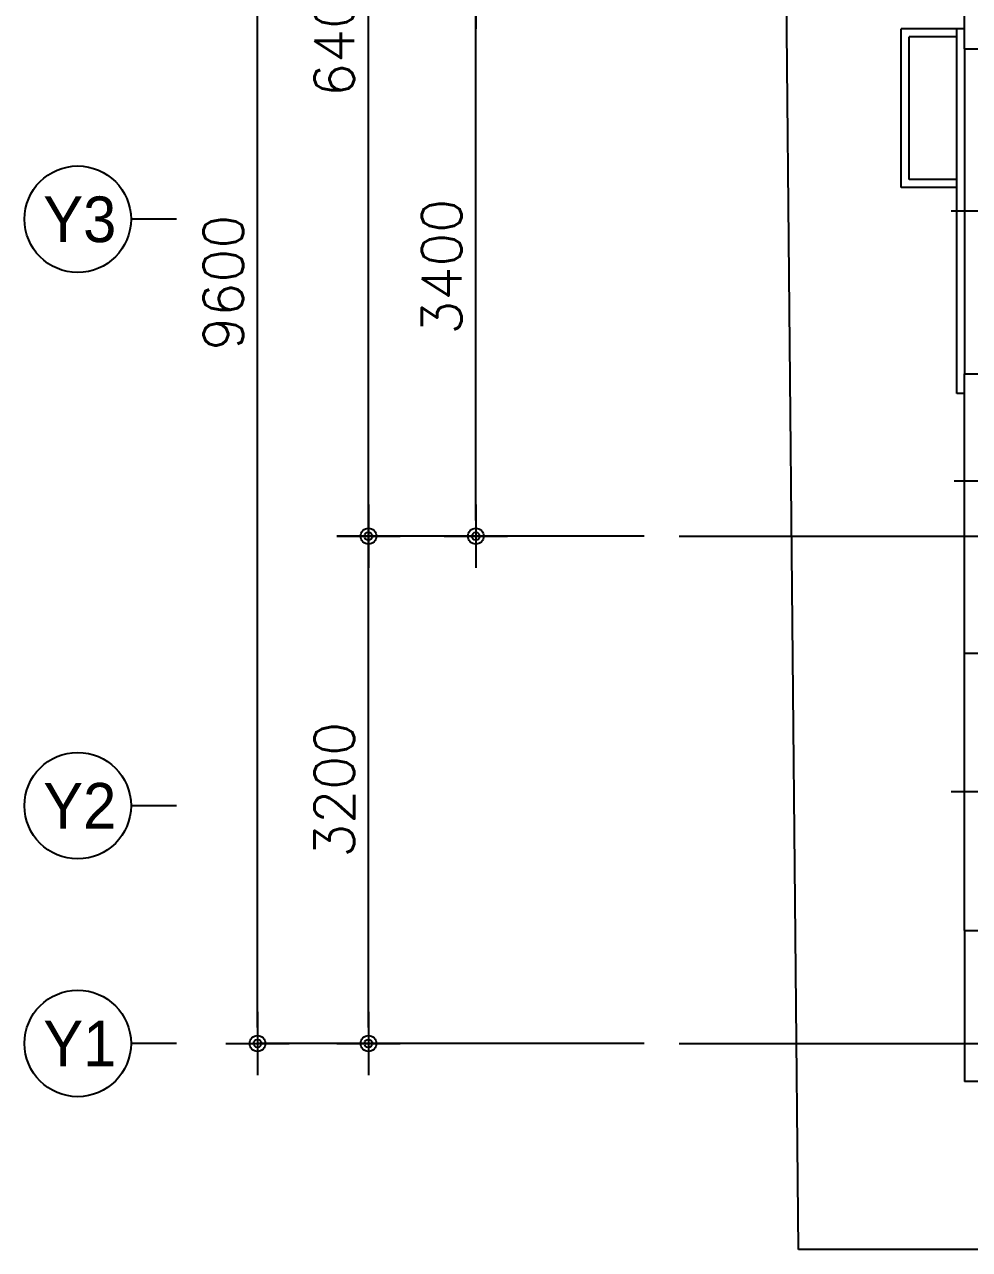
# Model space of a CAD drawing. Header units: millimetres. Extents: x 5537433 to 5830173, y -900794 to -778623.
# Drawn here: x 5662050 to 5668013, y -824454 to -816726 of the extents above; entities that cross this region are included whole.
import ezdxf
from ezdxf.enums import TextEntityAlignment as Align

# ---------------------------------------------------------------- set-up
doc = ezdxf.new("R2010")
doc.units = ezdxf.units.MM
doc.header["$LTSCALE"] = 100
doc.linetypes.add('CEN', pattern=[62, 60, -1, 0, -1])
doc.layers.get('0').update_dxf_attribs({"linetype": 'CONTINUOUS'})
doc.layers.get('DEFPOINTS').update_dxf_attribs({"linetype": 'CONTINUOUS'})
for name, color, linetype in [('60', 60, 'CONTINUOUS'), ('CEN', 1, 'CEN'), ('DIM', 7, 'CONTINUOUS'), ('ETC', 6, 'CONTINUOUS'), ('FIN', 9, 'CONTINUOUS'), ('WID', 4, 'CONTINUOUS')]:
    doc.layers.add(name, color=color, linetype=linetype)
doc.styles.add('2', font='')
doc.styles.add('GHS', font='ROMANS.shx', dxfattribs={"bigfont": 'GHS.shx'})
doc.styles.get('2').set_extended_font_data('HYtbrB')
doc.dimstyles.get("Standard").update_dxf_attribs({"dimtxt": 0.18, "dimasz": 0.18, "dimexe": 0.18, "dimexo": 0.0625, "dimgap": 0.09, "dimtad": 0, "dimtih": 1, "dimtoh": 1, "dimdec": 4, "dimzin": 0, "dimdsep": 46, "dimtxsty": 'STANDARD', "dimcen": 0.09, "dimadec": 0, "dimazin": 0, "dimtfac": 1, "dimtdec": 4, "dimtofl": 0, "dimtmove": 0, "dimatfit": 3, "dimfxl": 1, "dimtolj": 1, "dimtzin": 0, "dimarcsym": 0})

# ---------------------------------------------------------------- blocks, each defined once
blk = doc.blocks.new('Z_DOT')
at = {"layer": 'DIM', "color": 7}
for p, q in [((0, -2), (0, 2)), ((-2, 0), (2, 0))]:
    blk.add_line(p, q, dxfattribs=at)
for radius in [0.5, 0.25]:
    blk.add_circle((0, 0), radius, dxfattribs=at)
blk = doc.blocks.new('*D91')
at = {"layer": 'DEFPOINTS', "color": 0, "linetype": 'Continuous', "transparency": 16777216}
for p in [(5664220.3, -819954.1), (5666260.8, -819954.1), (5666260.8, -823154.1)]:
    blk.add_point(p, dxfattribs=at)
at = {"layer": 'DIM', "color": 0, "linetype": 'Continuous', "lineweight": -2, "transparency": 16777216}
for p, q in [((5665960.8, -819954.1), (5664220.3, -819954.1)), ((5664220.3, -823054.1), (5664220.3, -820054.1)), ((5665960.8, -823154.1), (5664220.3, -823154.1))]:
    blk.add_line(p, q, dxfattribs=at)
at = {"layer": 'DIM', "color": 0, "linetype": 'Continuous', "lineweight": -2, "transparency": 16777216, "xscale": 100, "yscale": 100, "zscale": 100}
for p, rotation in [((5664220.3, -819954.1), 90), ((5664220.3, -823154.1), 270)]:
    blk.add_blockref('Z_DOT', p, dxfattribs=dict(at, rotation=rotation))
at = {"layer": 'DIM', "color": 60, "linetype": 'Continuous', "transparency": 16777216, "insert": (5664005.3, -821554.1), "char_height": 250, "attachment_point": 5, "rotation": 90, "style": 'GHS'}
blk.add_mtext('\\A1;3200', dxfattribs=at)
blk = doc.blocks.new('*D92')
at = {"layer": 'DEFPOINTS', "color": 0, "linetype": 'Continuous', "transparency": 16777216}
for p in [(5663520.3, -813554.1), (5666218.3, -813554.1), (5666218.3, -823154.1)]:
    blk.add_point(p, dxfattribs=at)
at = {"layer": 'DIM', "color": 0, "linetype": 'Continuous', "lineweight": -2, "transparency": 16777216}
for p, q in [((5665918.3, -813554.1), (5663520.3, -813554.1)), ((5663520.3, -823054.1), (5663520.3, -813654.1)), ((5665918.3, -823154.1), (5663520.3, -823154.1))]:
    blk.add_line(p, q, dxfattribs=at)
at = {"layer": 'DIM', "color": 0, "linetype": 'Continuous', "lineweight": -2, "transparency": 16777216, "xscale": 100, "yscale": 100, "zscale": 100}
for p, rotation in [((5663520.3, -813554.1), 90), ((5663520.3, -823154.1), 270)]:
    blk.add_blockref('Z_DOT', p, dxfattribs=dict(at, rotation=rotation))
at = {"layer": 'DIM', "color": 60, "linetype": 'Continuous', "transparency": 16777216, "insert": (5663305.3, -818354.1), "char_height": 250, "attachment_point": 5, "rotation": 90, "style": 'GHS'}
blk.add_mtext('\\A1;9600', dxfattribs=at)
blk = doc.blocks.new('*D93')
at = {"layer": 'DEFPOINTS', "color": 0, "linetype": 'Continuous', "transparency": 16777216}
for p in [(5664220.3, -813554.1), (5666260.8, -813554.1), (5666260.8, -819954.1)]:
    blk.add_point(p, dxfattribs=at)
at = {"layer": 'DIM', "color": 0, "linetype": 'Continuous', "lineweight": -2, "transparency": 16777216}
for p, q in [((5665960.8, -813554.1), (5664220.3, -813554.1)), ((5664220.3, -819854.1), (5664220.3, -813654.1)), ((5665960.8, -819954.1), (5664220.3, -819954.1))]:
    blk.add_line(p, q, dxfattribs=at)
at = {"layer": 'DIM', "color": 0, "linetype": 'Continuous', "lineweight": -2, "transparency": 16777216, "xscale": 100, "yscale": 100, "zscale": 100}
for p, rotation in [((5664220.3, -813554.1), 90), ((5664220.3, -819954.1), 270)]:
    blk.add_blockref('Z_DOT', p, dxfattribs=dict(at, rotation=rotation))
at = {"layer": 'DIM', "color": 60, "linetype": 'Continuous', "transparency": 16777216, "insert": (5664005.3, -816754.1), "char_height": 250, "attachment_point": 5, "rotation": 90, "style": 'GHS'}
blk.add_mtext('\\A1;6400', dxfattribs=at)
blk = doc.blocks.new('*D102')
at = {"layer": 'DEFPOINTS', "color": 0, "linetype": 'Continuous', "transparency": 16777216}
for p in [(5664897.8, -813554.1), (5666260.8, -813554.1), (5666260.8, -816554.1)]:
    blk.add_point(p, dxfattribs=at)
at = {"layer": 'DIM', "color": 0, "linetype": 'Continuous', "lineweight": -2, "transparency": 16777216}
for p, q in [((5665960.8, -813554.1), (5664897.8, -813554.1)), ((5664897.8, -816454.1), (5664897.8, -813654.1)), ((5665960.8, -816554.1), (5664897.8, -816554.1))]:
    blk.add_line(p, q, dxfattribs=at)
at = {"layer": 'DIM', "color": 0, "linetype": 'Continuous', "lineweight": -2, "transparency": 16777216, "xscale": 100, "yscale": 100, "zscale": 100}
for p, rotation in [((5664897.8, -813554.1), 90), ((5664897.8, -816554.1), 270)]:
    blk.add_blockref('Z_DOT', p, dxfattribs=dict(at, rotation=rotation))
at = {"layer": 'DIM', "color": 60, "linetype": 'Continuous', "transparency": 16777216, "insert": (5664682.8, -815054.1), "char_height": 250, "attachment_point": 5, "rotation": 90, "style": 'GHS'}
blk.add_mtext('\\A1;3000', dxfattribs=at)
blk = doc.blocks.new('*D103')
at = {"layer": 'DEFPOINTS', "color": 0, "linetype": 'Continuous', "transparency": 16777216}
for p in [(5664897.8, -816554.1), (5666260.8, -816554.1), (5666260.8, -819954.1)]:
    blk.add_point(p, dxfattribs=at)
at = {"layer": 'DIM', "color": 0, "linetype": 'Continuous', "lineweight": -2, "transparency": 16777216}
for p, q in [((5665960.8, -816554.1), (5664897.8, -816554.1)), ((5664897.8, -819854.1), (5664897.8, -816654.1)), ((5665960.8, -819954.1), (5664897.8, -819954.1))]:
    blk.add_line(p, q, dxfattribs=at)
at = {"layer": 'DIM', "color": 0, "linetype": 'Continuous', "lineweight": -2, "transparency": 16777216, "xscale": 100, "yscale": 100, "zscale": 100}
for p, rotation in [((5664897.8, -816554.1), 90), ((5664897.8, -819954.1), 270)]:
    blk.add_blockref('Z_DOT', p, dxfattribs=dict(at, rotation=rotation))
at = {"layer": 'DIM', "color": 60, "linetype": 'Continuous', "transparency": 16777216, "insert": (5664682.8, -818254.1), "char_height": 250, "attachment_point": 5, "rotation": 90, "style": 'GHS'}
blk.add_mtext('\\A1;3400', dxfattribs=at)

msp = doc.modelspace()

# ---------------------------------------------------------------- linework, layer by layer
for p, q in [((5666934.3, -824454.1), (5666820.9, -812833.4)), ((5688995.8, -824454.1), (5666934.3, -824454.1))]:
    msp.add_line(p, q)
at = {"layer": 'CEN'}
for p, q in [((5667916.5, -819604.1), (5668711.2, -819604.1)), ((5666180.8, -819954.1), (5674526.7, -819954.1)), ((5666180.8, -823154.1), (5689618.9, -823154.1))]:
    msp.add_line(p, q, dxfattribs=at)
at = {"layer": 'DIM', "linetype": 'Continuous'}
for p, q in [((5663010.3, -817954.1), (5662722.3, -817954.1)), ((5663010.3, -821654.1), (5662722.3, -821654.1)), ((5663010.3, -823154.1), (5662722.3, -823154.1))]:
    msp.add_line(p, q, dxfattribs=at)
for centre in [(5662386.3, -817954.1), (5662386.3, -821654.1), (5662386.3, -823154.1)]:
    msp.add_circle(centre, 336, dxfattribs=at)
at = {"layer": 'ETC'}
for p, q in [((5667581.7, -817753.6), (5667581.7, -816753.6)), ((5667931.7, -816753.6), (5667581.7, -816753.6)), ((5667631.7, -817703.6), (5667631.7, -816803.6)), ((5667931.7, -816803.6), (5667631.7, -816803.6)), ((5667981.7, -816753.6), (5667931.7, -816753.6)), ((5667931.7, -819053.6), (5667931.7, -816753.6)), ((5667931.7, -817703.6), (5667631.7, -817703.6)), ((5667931.7, -817753.6), (5667581.7, -817753.6)), ((5667981.7, -819053.6), (5667931.7, -819053.6))]:
    msp.add_line(p, q, dxfattribs=at)
at = {"layer": 'FIN'}
for p, q in [((5667981.7, -816878.6), (5667981.7, -816229.1)), ((5667981.7, -816878.6), (5668074.2, -816878.6)), ((5667981.7, -818928.6), (5668074.2, -818928.6)), ((5667981.7, -820691.6), (5667981.7, -818928.6)), ((5667981.7, -820691.6), (5668074.2, -820691.6)), ((5667981.7, -822441.6), (5668074.2, -822441.6)), ((5667981.7, -822441.6), (5667981.7, -823394.1)), ((5671696.7, -823394.1), (5667981.7, -823394.1))]:
    msp.add_line(p, q, dxfattribs=at)
at = {"layer": 'WID'}
for p, q in [((5667981.7, -816878.6), (5667981.7, -818928.6)), ((5668411.7, -817903.6), (5667896.7, -817903.6)), ((5667981.7, -822441.6), (5667981.7, -820691.6)), ((5668411.7, -821566.6), (5667896.7, -821566.6))]:
    msp.add_line(p, q, dxfattribs=at)

# ---------------------------------------------------------------- texts
at = {"layer": '60', "linetype": 'Continuous', "style": '2'}
for s, p in [('Y3', (5662399.2, -817954.8)), ('Y2', (5662399.2, -821654.8)), ('Y1', (5662399.2, -823154.8))]:
    msp.add_text(s, height=288, dxfattribs=at).set_placement(p, align=Align.MIDDLE_CENTER)

# ---------------------------------------------------------------- dimensions: what is measured, and where the dimension line sits
at = {"layer": 'DIM', "linetype": 'Continuous'}
for base, p1, p2, picture, middle in [((5663520.3, -813554.1), (5666218.3, -823154.1), (5666218.3, -813554.1), '*D92', (5663305.3, -818354.1)), ((5664220.3, -813554.1), (5666260.8, -819954.1), (5666260.8, -813554.1), '*D93', (5664005.3, -816754.1)), ((5664897.8, -813554.1), (5666260.8, -816554.1), (5666260.8, -813554.1), '*D102', (5664682.8, -815054.1)), ((5664897.8, -816554.1), (5666260.8, -819954.1), (5666260.8, -816554.1), '*D103', (5664682.8, -818254.1)), ((5664220.3, -819954.1), (5666260.8, -823154.1), (5666260.8, -819954.1), '*D91', (5664005.3, -821554.1))]:
    dim = msp.add_linear_dim(base=base, p1=p1, p2=p2, angle=90, dimstyle='STANDARD', override={"dimscale": 100, "dimtxt": 2.5, "dimasz": 1, "dimexe": 0, "dimexo": 3, "dimgap": 0.9, "dimtad": 1, "dimtih": 0, "dimtoh": 0, "dimdec": 0, "dimzin": 8, "dimtxsty": 'GHS', "dimblk1": 'Z_DOT', "dimblk2": 'Z_DOT', "dimsah": 1, "dimcen": 2.5, "dimclrt": 60, "dimtix": 1, "dimtofl": 1, "dimtmove": 2}, dxfattribs=at)
    dim.commit()
    dim.dimension.update_dxf_attribs({"geometry": picture, "text_midpoint": middle})

doc.saveas('drawing.dxf')
